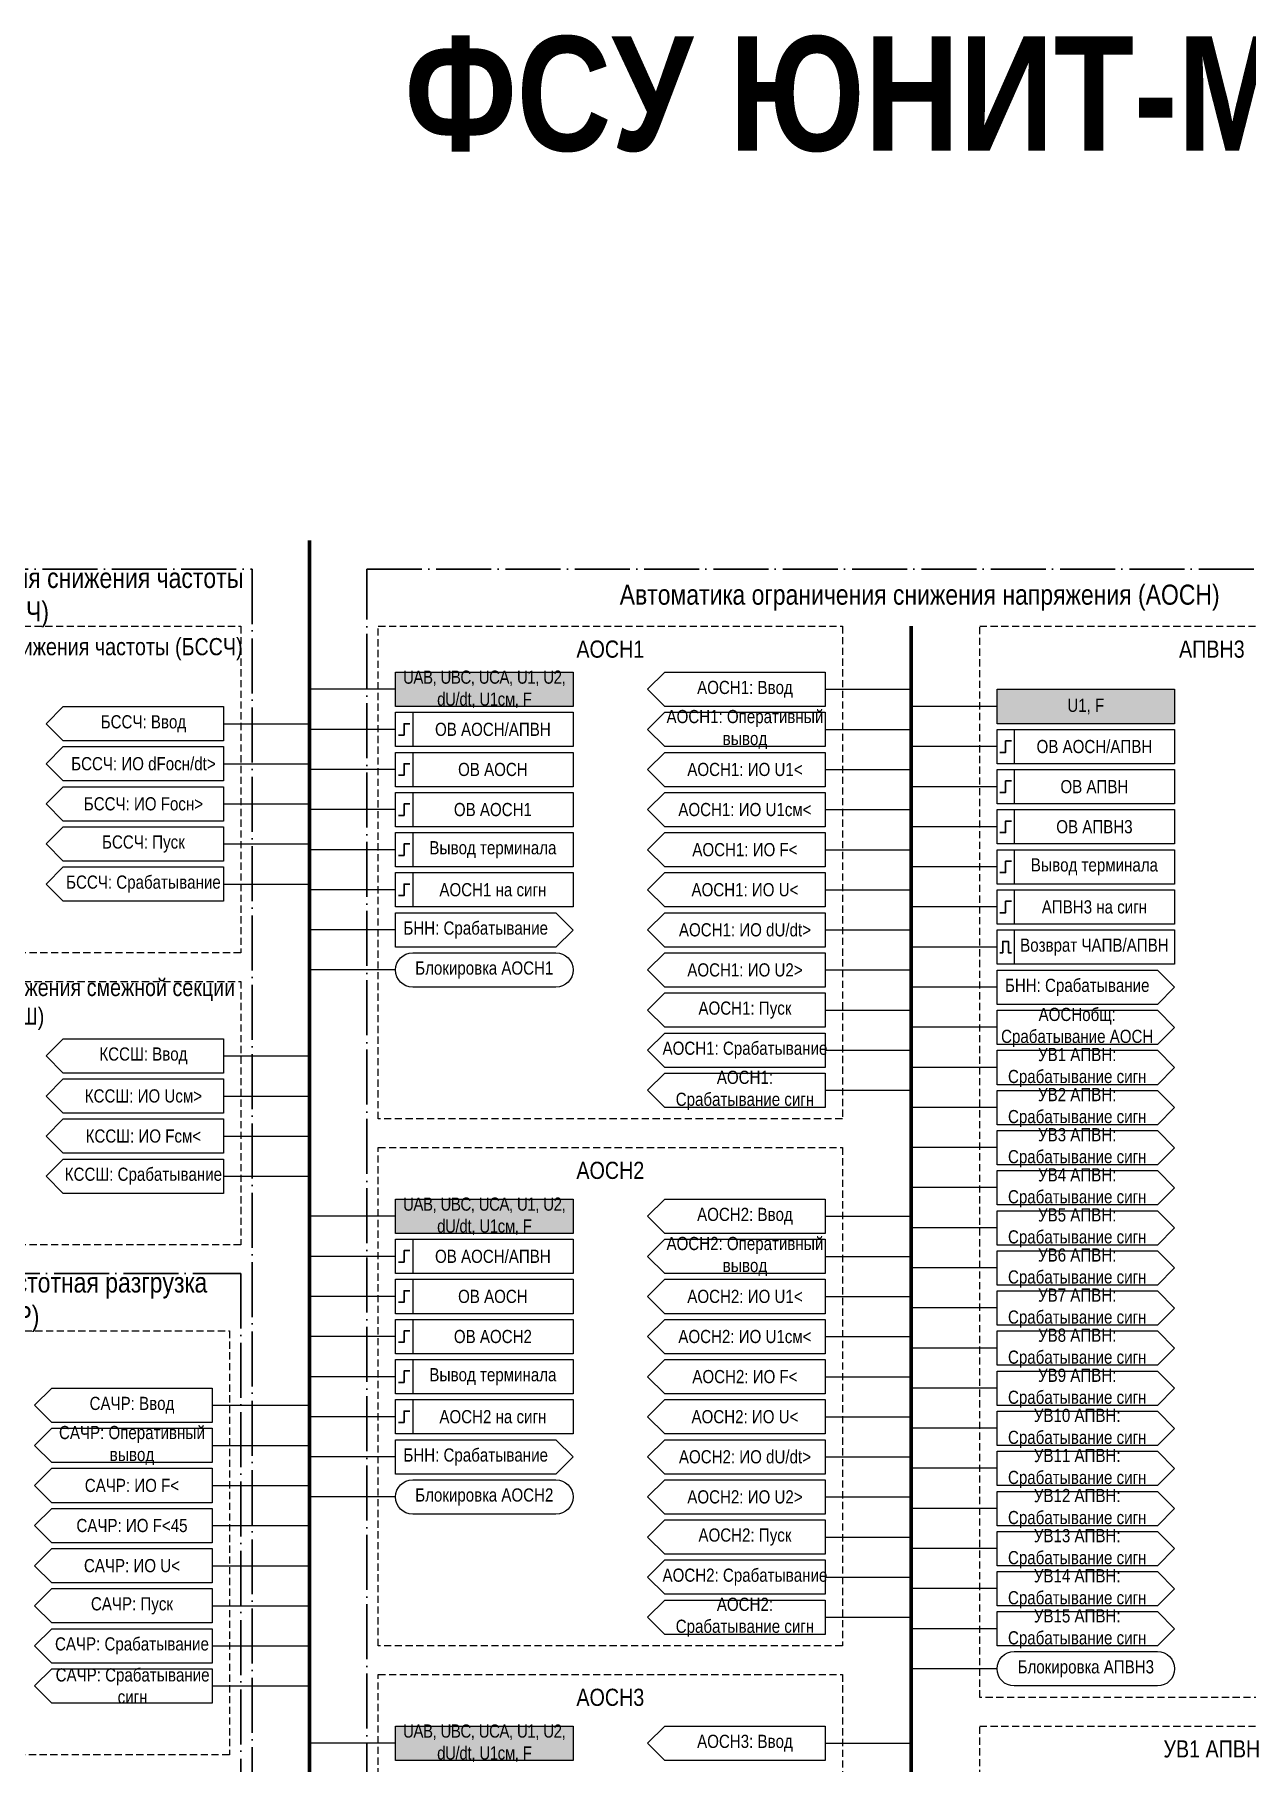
# Model space of a CAD drawing. Header units: millimetres. Extents: x -3568 to 1010, y 18 to 1948.
# Drawn here: x 357 to 568.5, y 1646.7 to 1948.3 of the extents above; entities that cross this region are included whole.
import ezdxf

# ---------------------------------------------------------------- set-up
doc = ezdxf.new("R2010")
doc.units = ezdxf.units.MM
doc.linetypes.add('ACAD_ISO04W100', pattern=[30, 24, -3, 0, -3])
doc.linetypes.add('штриховая2', pattern=[0.375, 0.25, -0.125])
doc.layers.add('TEXT', color=7, linetype='Continuous', lineweight=25)
doc.styles.add('2.5_Gost_RD', font='ARIALN.TTF', dxfattribs={"height": 2.5})
doc.styles.add('3.5_Gost_RD', font='ARIALN.TTF', dxfattribs={"height": 3.5})

msp = doc.modelspace()

# ---------------------------------------------------------------- hatches: boundary and pattern name
at = {"ltscale": 100, "true_color": 0x00cb62}
h = msp.add_hatch(color=112, dxfattribs=at)
h.dxf.hatch_style = 1
h.paths.add_polyline_path([(420, 1837), (451, 1837), (451, 1831), (420, 1831)])
h = msp.add_hatch(color=112, dxfattribs=at)
h.dxf.hatch_style = 1
h.paths.add_polyline_path([(525, 1834), (556, 1834), (556, 1828), (525, 1828)])
h = msp.add_hatch(color=112, dxfattribs=at)
h.dxf.hatch_style = 1
h.paths.add_polyline_path([(420, 1745), (451, 1745), (451, 1739), (420, 1739)])
h = msp.add_hatch(color=112, dxfattribs=at)
h.dxf.hatch_style = 1
h.paths.add_polyline_path([(420, 1653), (451, 1653), (451, 1647), (420, 1647)])

# ---------------------------------------------------------------- linework, layer by layer
at = {"lineweight": 100, "ltscale": 100}
for p, q in [((405, 1860), (405, 505)), ((510, 1845), (510, 505))]:
    msp.add_line(p, q, dxfattribs=at)
at = {"ltscale": 100}
for p, q in [((420, 1834), (405, 1834)), ((495, 1834), (510, 1834)), ((525, 1831), (510, 1831)), ((390, 1828), (405, 1828)), ((420, 1827), (405, 1827)), ((495, 1827), (510, 1827)), ((525, 1824), (510, 1824)), ((390, 1821), (405, 1821)), ((420, 1820), (405, 1820)), ((495, 1820), (510, 1820)), ((525, 1817), (510, 1817)), ((390, 1814), (405, 1814)), ((420, 1813), (405, 1813)), ((495, 1813), (510, 1813)), ((525, 1810), (510, 1810)), ((390, 1807), (405, 1807)), ((420, 1806), (405, 1806)), ((495, 1806), (510, 1806)), ((525, 1803), (510, 1803)), ((390, 1800), (405, 1800)), ((420, 1799), (405, 1799)), ((495, 1799), (510, 1799)), ((525, 1796), (510, 1796)), ((420, 1792), (405, 1792)), ((495, 1792), (510, 1792)), ((525, 1789), (510, 1789)), ((420, 1785), (405, 1785)), ((495, 1785), (510, 1785)), ((525, 1782), (510, 1782)), ((495, 1778), (510, 1778)), ((525, 1775), (510, 1775)), ((495, 1771), (510, 1771)), ((390, 1770), (405, 1770)), ((525, 1768), (510, 1768)), ((390, 1763), (405, 1763)), ((495, 1764), (510, 1764)), ((525, 1761), (510, 1761)), ((390, 1756), (405, 1756)), ((525, 1754), (510, 1754)), ((390, 1749), (405, 1749)), ((525, 1747), (510, 1747)), ((420, 1742), (405, 1742)), ((495, 1742), (510, 1742)), ((525, 1740), (510, 1740)), ((420, 1735), (405, 1735)), ((495, 1735), (510, 1735)), ((525, 1733), (510, 1733)), ((420, 1728), (405, 1728)), ((495, 1728), (510, 1728)), ((525, 1726), (510, 1726)), ((420, 1721), (405, 1721)), ((495, 1721), (510, 1721)), ((525, 1719), (510, 1719)), ((420, 1714), (405, 1714)), ((495, 1714), (510, 1714)), ((525, 1712), (510, 1712)), ((388, 1709), (405, 1709)), ((420, 1707), (405, 1707)), ((495, 1707), (510, 1707)), ((525, 1705), (510, 1705)), ((388, 1702), (405, 1702)), ((420, 1700), (405, 1700)), ((495, 1700), (510, 1700)), ((525, 1698), (510, 1698)), ((388, 1695), (405, 1695)), ((420, 1693), (405, 1693)), ((495, 1693), (510, 1693)), ((525, 1691), (510, 1691)), ((388, 1688), (405, 1688)), ((495, 1686), (510, 1686)), ((525, 1684), (510, 1684)), ((388, 1681), (405, 1681)), ((495, 1679), (510, 1679)), ((525, 1677), (510, 1677)), ((388, 1674), (405, 1674)), ((495, 1672), (510, 1672)), ((525, 1670), (510, 1670)), ((388, 1667), (405, 1667)), ((525, 1663), (510, 1663)), ((388, 1660), (405, 1660)), ((420, 1650), (405, 1650)), ((495, 1650), (510, 1650))]:
    msp.add_line(p, q, dxfattribs=at)
at = {"color": 251, "linetype": 'ACAD_ISO04W100', "lineweight": 30, "ltscale": 0.4, "true_color": 0x58595b}
for points in [[(310, 1855), (395, 1855), (395, 561), (310, 561)], [(415, 1855), (609, 1855), (609, 612), (415, 612)], [(312, 1732), (393, 1732), (393, 935), (312, 935)]]:
    msp.add_lwpolyline(points, close=True, dxfattribs=at)
at = {"linetype": 'штриховая2', "ltscale": 5}
for points in [[(312, 1845), (393, 1845), (393, 1788), (312, 1788)], [(417, 1845), (498, 1845), (498, 1759), (417, 1759)], [(522, 1845), (603, 1845), (603, 1658), (522, 1658)], [(312, 1783), (393, 1783), (393, 1737), (312, 1737)], [(417, 1754), (498, 1754), (498, 1667), (417, 1667)], [(314, 1722), (391, 1722), (391, 1648), (314, 1648)], [(417, 1662), (498, 1662), (498, 1575), (417, 1575)], [(522, 1653), (603, 1653), (603, 1616), (522, 1616)]]:
    msp.add_lwpolyline(points, close=True, dxfattribs=at)
at = {"ltscale": 100}
for points in [[(420, 1837), (451, 1837), (451, 1831), (420, 1831)], [(495, 1837), (495, 1831), (467, 1831), (464, 1834), (467, 1837)], [(525, 1834), (556, 1834), (556, 1828), (525, 1828)], [(390, 1831), (390, 1825), (362, 1825), (359, 1828), (362, 1831)], [(420, 1830), (423, 1830), (423, 1824), (420, 1824)], [(420, 1830), (451, 1830), (451, 1824), (420, 1824)], [(495, 1830), (495, 1824), (467, 1824), (464, 1827), (467, 1830)], [(525, 1827), (528, 1827), (528, 1821), (525, 1821)], [(525, 1827), (556, 1827), (556, 1821), (525, 1821)], [(362, 1824), (390, 1824), (390, 1818), (362, 1818), (359, 1821)], [(420, 1823), (423, 1823), (423, 1817), (420, 1817)], [(420, 1823), (451, 1823), (451, 1817), (420, 1817)], [(467, 1823), (495, 1823), (495, 1817), (467, 1817), (464, 1820)], [(525, 1820), (528, 1820), (528, 1814), (525, 1814)], [(525, 1820), (556, 1820), (556, 1814), (525, 1814)], [(362, 1817), (390, 1817), (390, 1811), (362, 1811), (359, 1814)], [(420, 1816), (423, 1816), (423, 1810), (420, 1810)], [(420, 1816), (451, 1816), (451, 1810), (420, 1810)], [(467, 1816), (495, 1816), (495, 1810), (467, 1810), (464, 1813)], [(362, 1810), (390, 1810), (390, 1804), (362, 1804), (359, 1807)], [(525, 1813), (528, 1813), (528, 1807), (525, 1807)], [(525, 1813), (556, 1813), (556, 1807), (525, 1807)], [(420, 1809), (423, 1809), (423, 1803), (420, 1803)], [(420, 1809), (451, 1809), (451, 1803), (420, 1803)], [(467, 1809), (495, 1809), (495, 1803), (467, 1803), (464, 1806)], [(525, 1806), (528, 1806), (528, 1800), (525, 1800)], [(525, 1806), (556, 1806), (556, 1800), (525, 1800)], [(362, 1803), (390, 1803), (390, 1797), (362, 1797), (359, 1800)], [(420, 1802), (423, 1802), (423, 1796), (420, 1796)], [(420, 1802), (451, 1802), (451, 1796), (420, 1796)], [(467, 1802), (495, 1802), (495, 1796), (467, 1796), (464, 1799)], [(525, 1799), (528, 1799), (528, 1793), (525, 1793)], [(525, 1799), (556, 1799), (556, 1793), (525, 1793)], [(467, 1795), (495, 1795), (495, 1789), (467, 1789), (464, 1792)], [(525, 1792), (556, 1792), (556, 1786), (525, 1786)], [(525, 1792), (528, 1792), (528, 1786), (525, 1786)], [(467, 1788), (495, 1788), (495, 1782), (467, 1782), (464, 1785)], [(467, 1781), (495, 1781), (495, 1775), (467, 1775), (464, 1778)], [(467, 1774), (495, 1774), (495, 1768), (467, 1768), (464, 1771)], [(390, 1773), (390, 1767), (362, 1767), (359, 1770), (362, 1773)], [(362, 1766), (390, 1766), (390, 1760), (362, 1760), (359, 1763)], [(467, 1767), (495, 1767), (495, 1761), (467, 1761), (464, 1764)], [(362, 1759), (390, 1759), (390, 1753), (362, 1753), (359, 1756)], [(362, 1752), (390, 1752), (390, 1746), (362, 1746), (359, 1749)], [(420, 1745), (451, 1745), (451, 1739), (420, 1739)], [(495, 1745), (495, 1739), (467, 1739), (464, 1742), (467, 1745)], [(420, 1738), (423, 1738), (423, 1732), (420, 1732)], [(420, 1738), (451, 1738), (451, 1732), (420, 1732)], [(495, 1738), (495, 1732), (467, 1732), (464, 1735), (467, 1738)], [(420, 1731), (423, 1731), (423, 1725), (420, 1725)], [(420, 1731), (451, 1731), (451, 1725), (420, 1725)], [(467, 1731), (495, 1731), (495, 1725), (467, 1725), (464, 1728)], [(420, 1724), (423, 1724), (423, 1718), (420, 1718)], [(420, 1724), (451, 1724), (451, 1718), (420, 1718)], [(467, 1724), (495, 1724), (495, 1718), (467, 1718), (464, 1721)], [(420, 1717), (423, 1717), (423, 1711), (420, 1711)], [(420, 1717), (451, 1717), (451, 1711), (420, 1711)], [(467, 1717), (495, 1717), (495, 1711), (467, 1711), (464, 1714)], [(388, 1712), (388, 1706), (360, 1706), (357, 1709), (360, 1712)], [(420, 1710), (423, 1710), (423, 1704), (420, 1704)], [(420, 1710), (451, 1710), (451, 1704), (420, 1704)], [(467, 1710), (495, 1710), (495, 1704), (467, 1704), (464, 1707)], [(388, 1705), (388, 1699), (360, 1699), (357, 1702), (360, 1705)], [(467, 1703), (495, 1703), (495, 1697), (467, 1697), (464, 1700)], [(360, 1698), (388, 1698), (388, 1692), (360, 1692), (357, 1695)], [(467, 1696), (495, 1696), (495, 1690), (467, 1690), (464, 1693)], [(360, 1691), (388, 1691), (388, 1685), (360, 1685), (357, 1688)], [(467, 1689), (495, 1689), (495, 1683), (467, 1683), (464, 1686)], [(360, 1684), (388, 1684), (388, 1678), (360, 1678), (357, 1681)], [(467, 1682), (495, 1682), (495, 1676), (467, 1676), (464, 1679)], [(360, 1677), (388, 1677), (388, 1671), (360, 1671), (357, 1674)], [(467, 1675), (495, 1675), (495, 1669), (467, 1669), (464, 1672)], [(360, 1670), (388, 1670), (388, 1664), (360, 1664), (357, 1667)], [(360, 1663), (388, 1663), (388, 1657), (360, 1657), (357, 1660)], [(420, 1653), (451, 1653), (451, 1647), (420, 1647)], [(495, 1653), (495, 1647), (467, 1647), (464, 1650), (467, 1653)]]:
    msp.add_lwpolyline(points, close=True, dxfattribs=at)
at = {"lineweight": 30, "ltscale": 100}
for points in [[(422.5, 1828), (421.5, 1828), (421.5, 1826), (420.5, 1826)], [(527.5, 1825), (526.5, 1825), (526.5, 1823), (525.5, 1823)], [(422.5, 1821), (421.5, 1821), (421.5, 1819), (420.5, 1819)], [(527.5, 1818), (526.5, 1818), (526.5, 1816), (525.5, 1816)], [(422.5, 1814), (421.5, 1814), (421.5, 1812), (420.5, 1812)], [(527.5, 1811), (526.5, 1811), (526.5, 1809), (525.5, 1809)], [(422.5, 1807), (421.5, 1807), (421.5, 1805), (420.5, 1805)], [(527.5, 1804), (526.5, 1804), (526.5, 1802), (525.5, 1802)], [(422.5, 1800), (421.5, 1800), (421.5, 1798), (420.5, 1798)], [(527.5, 1797), (526.5, 1797), (526.5, 1795), (525.5, 1795)], [(525.5, 1788), (526, 1788), (526, 1790), (527, 1790), (527, 1788), (527.5, 1788)], [(422.5, 1736), (421.5, 1736), (421.5, 1734), (420.5, 1734)], [(422.5, 1729), (421.5, 1729), (421.5, 1727), (420.5, 1727)], [(422.5, 1722), (421.5, 1722), (421.5, 1720), (420.5, 1720)], [(422.5, 1715), (421.5, 1715), (421.5, 1713), (420.5, 1713)], [(422.5, 1708), (421.5, 1708), (421.5, 1706), (420.5, 1706)]]:
    msp.add_lwpolyline(points, dxfattribs=at)
at = {"ltscale": 100}
for points in [[(420, 1794.98), (448, 1794.98), (451, 1791.98), (448, 1788.98), (420, 1788.98), (420, 1794.98)], [(525, 1784.98), (553, 1784.98), (556, 1781.98), (553, 1778.98), (525, 1778.98), (525, 1784.98)], [(525, 1777.98), (553, 1777.98), (556, 1774.98), (553, 1771.98), (525, 1771.98), (525, 1777.98)], [(525, 1770.98), (553, 1770.98), (556, 1767.98), (553, 1764.98), (525, 1764.98), (525, 1770.98)], [(525, 1763.98), (553, 1763.98), (556, 1760.98), (553, 1757.98), (525, 1757.98), (525, 1763.98)], [(525, 1756.98), (553, 1756.98), (556, 1753.98), (553, 1750.98), (525, 1750.98), (525, 1756.98)], [(525, 1749.98), (553, 1749.98), (556, 1746.98), (553, 1743.98), (525, 1743.98), (525, 1749.98)], [(525, 1742.98), (553, 1742.98), (556, 1739.98), (553, 1736.98), (525, 1736.98), (525, 1742.98)], [(525, 1735.98), (553, 1735.98), (556, 1732.98), (553, 1729.98), (525, 1729.98), (525, 1735.98)], [(525, 1728.98), (553, 1728.98), (556, 1725.98), (553, 1722.98), (525, 1722.98), (525, 1728.98)], [(525, 1721.98), (553, 1721.98), (556, 1718.98), (553, 1715.98), (525, 1715.98), (525, 1721.98)], [(525, 1714.98), (553, 1714.98), (556, 1711.98), (553, 1708.98), (525, 1708.98), (525, 1714.98)], [(525, 1707.98), (553, 1707.98), (556, 1704.98), (553, 1701.98), (525, 1701.98), (525, 1707.98)], [(420, 1702.98), (448, 1702.98), (451, 1699.98), (448, 1696.98), (420, 1696.98), (420, 1702.98)], [(525, 1700.98), (553, 1700.98), (556, 1697.98), (553, 1694.98), (525, 1694.98), (525, 1700.98)], [(525, 1693.98), (553, 1693.98), (556, 1690.98), (553, 1687.98), (525, 1687.98), (525, 1693.98)], [(525, 1686.98), (553, 1686.98), (556, 1683.98), (553, 1680.98), (525, 1680.98), (525, 1686.98)], [(525, 1679.98), (553, 1679.98), (556, 1676.98), (553, 1673.98), (525, 1673.98), (525, 1679.98)], [(525, 1672.98), (553, 1672.98), (556, 1669.98), (553, 1666.98), (525, 1666.98), (525, 1672.98)]]:
    msp.add_lwpolyline(points, dxfattribs=at)
for points in [[(423, 1782, -1), (423, 1788), (448, 1788, -1), (448, 1782)], [(423, 1690, -1), (423, 1696), (448, 1696, -1), (448, 1690)], [(528, 1660, -1), (528, 1666), (553, 1666, -1), (553, 1660)]]:
    msp.add_lwpolyline(points, format="xyb", close=True, dxfattribs=at)

# ---------------------------------------------------------------- texts
at = {"color": 1, "ltscale": 100, "insert": (659, 1935), "char_height": 20, "width": 1336, "attachment_point": 5, "style": '2.5_Gost_RD'}
msp.add_mtext('{\\fArial Narrow|b1|i0|c204|p34;ФСУ ЮНИТ-М300-ТН вер. 1.7 от xx.xx.20xx}', dxfattribs=at)
at = {"color": 128, "ltscale": 100, "true_color": 0x0b6436, "attachment_point": 5, "style": '3.5_Gost_RD'}
for s, insert, char_height, width in [('Автоматика ограничения снижения частоты (АОСЧ)', (352.5, 1850), 3.5, 85), ('Автоматика ограничения снижения напряжения (АОСН)', (511.5, 1850), 3.5, 193), ('Блокировка по скорости снижения частоты (БССЧ)', (352.5, 1841), 3, 81), ('АОСН1', (457.5, 1841), 3, 81), ('АПВН3', (562.5, 1841), 3, 81), ('Контроль частоты и напряжения смежной секции (КССШ)', (352.5, 1779), 3, 81), ('АОСН2', (457.5, 1750), 3, 81), ('Автоматическая частотная разгрузка ^J(АЧР)', (352.5, 1727), 3.5, 81), ('АОСН3', (457.5, 1658), 3, 81), ('УВ1 АПВН', (562.5, 1649), 3, 81)]:
    msp.add_mtext(s, dxfattribs=dict(at, insert=insert, char_height=char_height, width=width))
at = {"ltscale": 100, "char_height": 2.3, "attachment_point": 5, "style": '2.5_Gost_RD'}
for s, insert, width in [('АОСН1: Ввод', (481, 1834), 28), ('БССЧ: Ввод', (376, 1828), 28), ('АОСН1: Оперативный вывод', (481, 1827), 28), ('БССЧ: ИО dFосн/dt>', (376, 1821), 28), ('АОСН1: ИО U1<', (481, 1820), 28), ('БССЧ: ИО Fосн>', (376, 1814), 28), ('ОВ АОСН1', (437, 1813), 28), ('АОСН1: ИО U1см<', (481, 1813), 28), ('ОВ АПВН3', (542, 1810), 28), ('БССЧ: Пуск', (376, 1807), 28), ('Вывод терминала', (437, 1806), 28), ('АОСН1: ИО F<', (481, 1806), 28), ('Вывод терминала', (542, 1803), 28), ('БССЧ: Срабатывание', (376, 1800), 28), ('АОСН1 на сигн', (437, 1799), 27.6764), ('АОСН1: ИО U<', (481, 1799), 28), ('АПВН3 на сигн', (542, 1796), 27.6764), ('АОСН1: ИО dU/dt>', (481, 1792), 28), ('Блокировка АОСН1', (435.5, 1785), 31), ('АОСН1: ИО U2>', (481, 1785), 28), ('АОСН1: Пуск', (481, 1778), 28), ('КССШ: Ввод', (376, 1770), 28), ('АОСН1: Срабатывание', (481, 1771), 28), ('АОСН1: Срабатывание сигн', (481, 1764), 28), ('КССШ: ИО Uсм>', (376, 1763), 28), ('КССШ: ИО Fсм<', (376, 1756), 28), ('КССШ: Срабатывание', (376, 1749), 28), ('АОСН2: Ввод', (481, 1742), 28), ('АОСН2: Оперативный вывод', (481, 1735), 28), ('АОСН2: ИО U1<', (481, 1728), 28), ('ОВ АОСН2', (437, 1721), 28), ('АОСН2: ИО U1см<', (481, 1721), 28), ('Вывод терминала', (437, 1714), 28), ('АОСН2: ИО F<', (481, 1714), 28), ('САЧР: Ввод', (374, 1709), 28), ('АОСН2 на сигн', (437, 1707), 27.6764), ('АОСН2: ИО U<', (481, 1707), 28), ('САЧР: Оперативный вывод', (374, 1702), 28), ('АОСН2: ИО dU/dt>', (481, 1700), 28), ('САЧР: ИО F<', (374, 1695), 28), ('Блокировка АОСН2', (435.5, 1693), 31), ('АОСН2: ИО U2>', (481, 1693), 28), ('САЧР: ИО F<45', (374, 1688), 28), ('АОСН2: Пуск', (481, 1686), 28), ('САЧР: ИО U<', (374, 1681), 28), ('АОСН2: Срабатывание', (481, 1679), 28), ('САЧР: Пуск', (374, 1674), 28), ('АОСН2: Срабатывание сигн', (481, 1672), 28), ('САЧР: Срабатывание', (374, 1667), 28), ('Блокировка АПВН3', (540.5, 1663), 31), ('АОСН3: Ввод', (481, 1650), 28)]:
    msp.add_mtext(s, dxfattribs=dict(at, insert=insert, width=width))
at = {"color": 0, "ltscale": 100, "char_height": 2.3, "width": 28, "attachment_point": 5, "style": '2.5_Gost_RD'}
for s, insert in [('{\\C256;БНН: Срабатывание}', (434, 1791.98)), ('{\\C256;БНН: Срабатывание}', (539, 1781.98)), ('{\\C256;БНН: Срабатывание}', (434, 1699.98)), ('{\\C256;САЧР: Срабатывание сигн}', (374.11, 1660))]:
    msp.add_mtext(s, dxfattribs=dict(at, insert=insert))
at = {"color": 3, "ltscale": 100, "char_height": 2.3, "width": 28, "attachment_point": 5, "style": '2.5_Gost_RD'}
for s, insert in [('{\\C256;АОСНобщ: Срабатывание АОСН}', (539, 1774.98)), ('{\\C256;УВ1 АПВН: Срабатывание сигн}', (539, 1767.98)), ('{\\C256;УВ2 АПВН: Срабатывание сигн}', (539, 1760.98)), ('{\\C256;УВ3 АПВН: Срабатывание сигн}', (539, 1753.98)), ('{\\C256;УВ4 АПВН: Срабатывание сигн}', (539, 1746.98)), ('{\\C256;УВ5 АПВН: Срабатывание сигн}', (539, 1739.98)), ('{\\C256;УВ6 АПВН: Срабатывание сигн}', (539, 1732.98)), ('{\\C256;УВ7 АПВН: Срабатывание сигн}', (539, 1725.98)), ('{\\C256;УВ8 АПВН: Срабатывание сигн}', (539, 1718.98)), ('{\\C256;УВ9 АПВН: Срабатывание сигн}', (539, 1711.98)), ('{\\C256;УВ10 АПВН: Срабатывание сигн}', (539, 1704.98)), ('{\\C256;УВ11 АПВН: Срабатывание сигн}', (539, 1697.98)), ('{\\C256;УВ12 АПВН: Срабатывание сигн}', (539, 1690.98)), ('{\\C256;УВ13 АПВН: Срабатывание сигн}', (539, 1683.98)), ('{\\C256;УВ14 АПВН: Срабатывание сигн}', (539, 1676.98)), ('{\\C256;УВ15 АПВН: Срабатывание сигн}', (539, 1669.98))]:
    msp.add_mtext(s, dxfattribs=dict(at, insert=insert))
at = {"layer": 'TEXT', "ltscale": 100, "char_height": 2.3, "attachment_point": 5, "style": '2.5_Gost_RD'}
for s, insert, width in [('{\\T0.95;UAB, UBC, UCA, U1, U2, dU/dt, U1см, F}', (435.5, 1834), 31), ('U1, F', (540.5, 1831), 31), ('ОВ АОСН/АПВН', (437, 1827), 28), ('ОВ АОСН/АПВН', (542, 1824), 28), ('ОВ АОСН', (437, 1820), 28), ('ОВ АПВН', (542, 1817), 28), ('Возврат ЧАПВ/АПВН', (542, 1789), 28), ('{\\T0.95;UAB, UBC, UCA, U1, U2, dU/dt, U1см, F}', (435.5, 1742), 31), ('ОВ АОСН/АПВН', (437, 1735), 28), ('ОВ АОСН', (437, 1728), 28), ('{\\T0.95;UAB, UBC, UCA, U1, U2, dU/dt, U1см, F}', (435.5, 1650), 31)]:
    msp.add_mtext(s, dxfattribs=dict(at, insert=insert, width=width))

doc.saveas('drawing.dxf')
